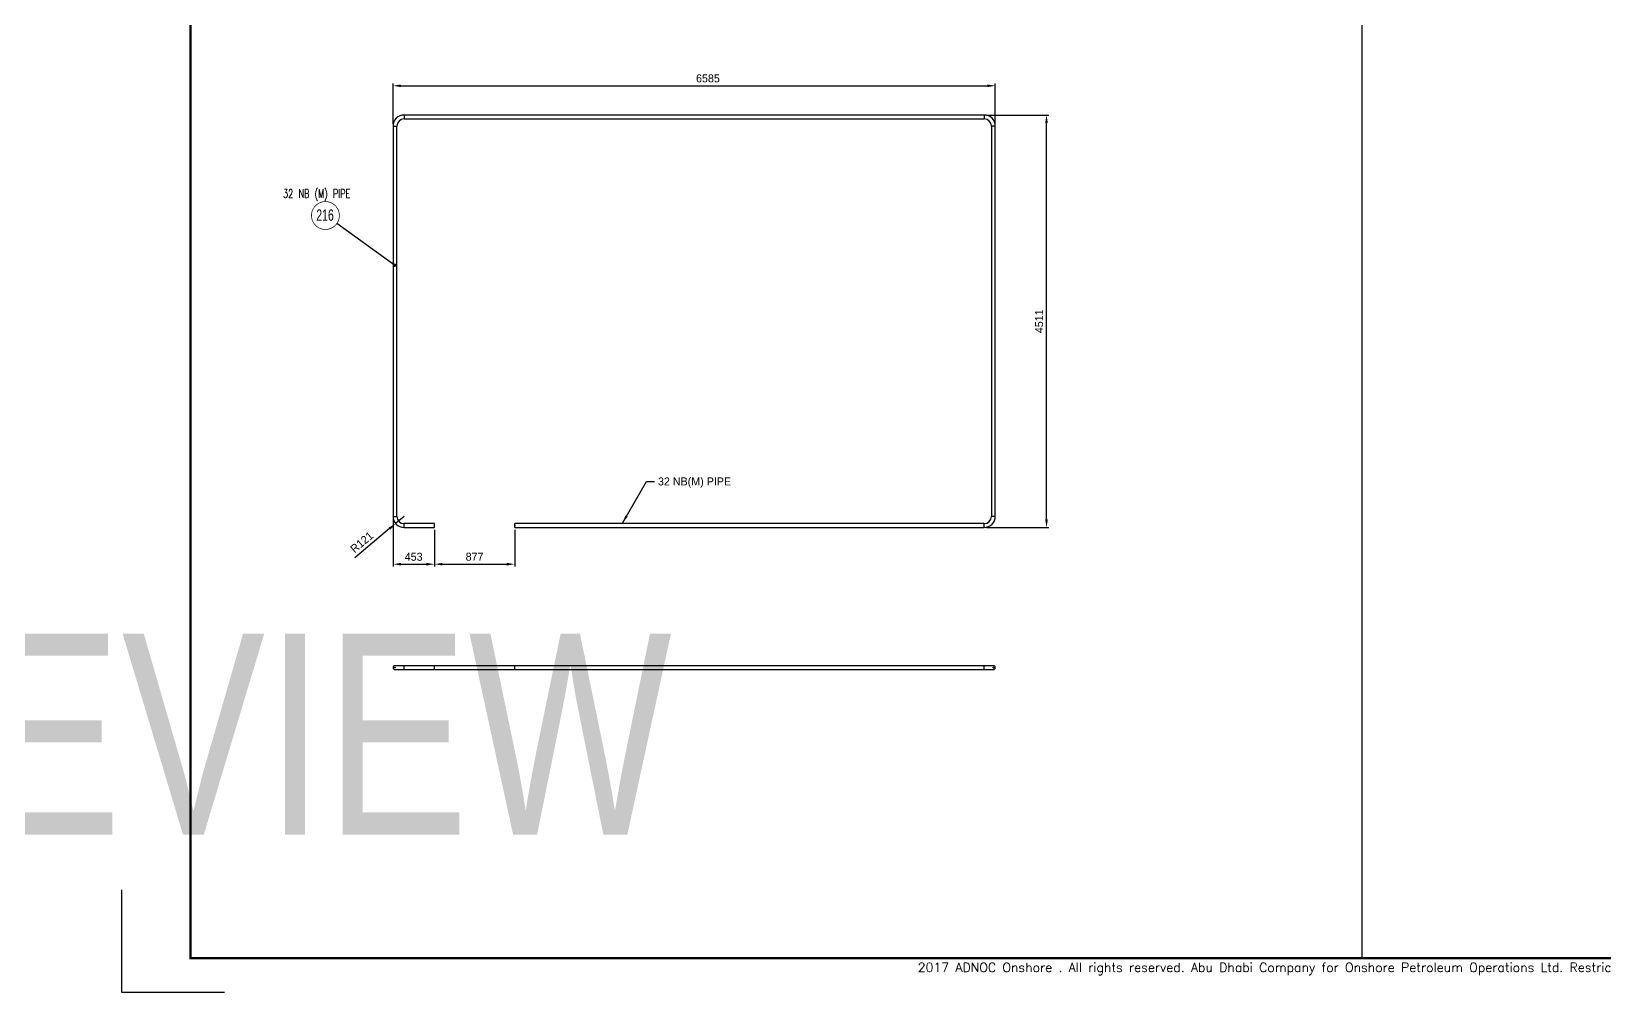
# Model space of a CAD drawing. Header units: millimetres. Extents: x 0 to 16187, y -20471 to 6290.
# Drawn here: x 14089 to 14777, y 2597 to 3018 of the extents above; entities that cross this region are included whole.
import ezdxf
from ezdxf.enums import TextEntityAlignment as Align

# ---------------------------------------------------------------- set-up
doc = ezdxf.new("R2018")
doc.units = ezdxf.units.MM
doc.header["$PDSIZE"] = -1
doc.layers.add('BORDER1', color=3, linetype='Continuous')
doc.layers.add('BORDER2', color=7, linetype='Continuous')
doc.styles.add('MtXpl_txt_shx', font='txt.shx', dxfattribs={"height": 0.2})
doc.styles.add('ROMANC', font='ROMANC', dxfattribs={"height": 5})
doc.styles.add('ROMANS', font='ROMANS.shx', dxfattribs={"width": 0.8})
doc.styles.add('ROMANT', font='ROMANT', dxfattribs={"height": 4})
doc.styles.add('SLDTEXTSTYLE2', font='TXT', dxfattribs={"width": 0.686449})
doc.dimstyles.new('AM_ISO', dxfattribs={"dimtxt": 3.5, "dimasz": 3.5, "dimexe": 1, "dimexo": 1, "dimgap": 1.5, "dimtad": 1, "dimdsep": 46, "dimtxsty": 'Standard', "dimcen": 0, "dimclrd": 1, "dimclre": 1, "dimclrt": 1, "dimadec": 0, "dimazin": 2, "dimtp": 0.1, "dimtm": 0.1, "dimtfac": 0.71, "dimtdec": 3, "dimtmove": 0, "dimatfit": 3, "dimfxl": 1, "dimlwd": -1, "dimlwe": -1, "dimarcsym": 1})
doc.dimstyles.new('AM_ISO$7', dxfattribs={"dimtxt": 3.5, "dimasz": 3.5, "dimexe": 1, "dimexo": 1, "dimgap": 1.5, "dimtad": 1, "dimtoh": 1, "dimdsep": 46, "dimtxsty": 'Standard', "dimcen": 0, "dimclrd": 1, "dimclre": 1, "dimclrt": 1, "dimadec": 0, "dimazin": 2, "dimtp": 0.1, "dimtm": 0.1, "dimtfac": 0.71, "dimtdec": 3, "dimtmove": 0, "dimatfit": 3, "dimfxl": 1, "dimlwd": -1, "dimlwe": -1, "dimarcsym": 1})

# ---------------------------------------------------------------- blocks, each defined once
blk = doc.blocks.new('*U609')
at = {"layer": 'BORDER1', "color": 154, "true_color": 0x1859a9, "const_width": 1}
blk.add_lwpolyline([(1.81, 811), (1144, 811), (1144, 0), (0, 0), (0, 811)], close=True, dxfattribs=at)
at = {"layer": 'BORDER2'}
blk.add_lwpolyline([(15, -15), (-30, -15), (-30, 30)], dxfattribs=at)
at = {"layer": 'BORDER2', "color": 154, "true_color": 0x1859a9, "style": 'ROMANS'}
blk.add_text('2017 ADNOC Onshore . All rights reserved. Abu Dhabi Company for Onshore Petroleum Operations Ltd. Restricted Circulation', height=4, dxfattribs=at).set_placement((489.5, -2), align=Align.TOP_CENTER)
at = {"layer": 'BORDER2', "flags": 8}
for tag, height, style, p in [('REV-A', 3.24, 'ROMANS', (986.93, 140.25)), ('RE-A', 8.06, 'ROMANT', (1084.63, 7.17))]:
    blk.add_attdef(tag, text='', height=height, dxfattribs=dict(at, style=style)).set_placement(p, align=Align.CENTER)
at = {"layer": 'BORDER2', "style": 'ROMANS', "width": 3.830216}
blk.add_attdef('DATE-A', text='', height=3.24, dxfattribs=at).set_placement((995.51, 140.25), (1008.51, 140.25), align=Align.FIT)
at = {"layer": 'BORDER2'}
for tag, height, style, p in [('DRN-A', 3.24, 'ROMANS', (1018.38, 140.25)), ('CHD-A', 3.24, 'ROMANS', (1032.35, 140.25)), ('APD-A', 3.24, 'ROMANS', (1046.64, 140.25)), ('CONS_CONT_VEND', 4.2, 'ROMANC', (1061.39, 72.83))]:
    blk.add_attdef(tag, text='', height=height, dxfattribs=dict(at, style=style)).set_placement(p, align=Align.CENTER)
at = {"layer": 'BORDER2', "style": 'ROMANS', "width": 0.8}
for tag, p, height in [('1:X', (997.23, 122.55), 3.5), ('LOC', (1042.74, 122.55), 3.5), ('PROJ_NO', (1118.64, 122.55), 3.5), ('CONS_DRG_NO', (1011, 63), 3)]:
    blk.add_attdef(tag, p, '', height=height, dxfattribs=at)
at = {"layer": 'BORDER2', "lineweight": 30, "width": 0.8, "flags": 104}
blk.add_attdef('COMMENTS-A', text='', height=2.2, dxfattribs=at).set_placement((1055.21, 142.07), align=Align.MIDDLE_LEFT)
at = {"layer": 'BORDER2', "style": 'ROMANS', "width": 0.8}
for tag, p in [('PROJECT_TITLE_1', (1061.07, 55.35)), ('PROJECT_TITLE_2', (1061.07, 49.3))]:
    blk.add_attdef(tag, text='', height=3.5, dxfattribs=at).set_placement(p, align=Align.MIDDLE)
at = {"layer": 'BORDER2', "style": 'ROMANT', "width": 0.8}
for tag, p in [('DRG_TITLE_1', (1061.07, 36.31)), ('DRG_TITLE_2', (1061.07, 28.31)), ('DRG_TITLE_3', (1061.07, 20.31))]:
    blk.add_attdef(tag, text='', height=5, dxfattribs=at).set_placement(p, align=Align.CENTER)
at = {"layer": 'BORDER2', "style": 'ROMANT'}
for tag, p in [('AR', (995, 7.17)), ('PA', (1011.74, 7.17)), ('DC', (1028.45, 7.17)), ('TS', (1120.84, 7.17))]:
    blk.add_attdef(tag, p, '', height=8.06, dxfattribs=at)
for tag, p in [('SRNO', (1074.7, 7.17)), ('SH', (1115.8, 7.18))]:
    blk.add_attdef(tag, text='', height=8.06, dxfattribs=at).set_placement(p, align=Align.RIGHT)
at = {"layer": 'BORDER2', "style": 'ROMANS', "flags": 2}
blk.add_attdef('TB_VERSION', text='', height=2, dxfattribs=at).set_placement((1, -1), align=Align.TOP_LEFT)
blk = doc.blocks.new('*D4437')
at = {"color": 1, "linetype": 'ByBlock'}
for p, q in [((14247.46, 2977.21), (14247.46, 2994.86)), ((14250.96, 2993.86), (14507.37, 2993.86)), ((14510.87, 2977.21), (14510.87, 2994.86))]:
    blk.add_line(p, q, dxfattribs=at)
at = {"color": 1}
for points in [[(14250.96, 2994.44), (14250.96, 2993.27), (14247.46, 2993.86)], [(14507.37, 2993.27), (14507.37, 2994.44), (14510.87, 2993.86)]]:
    blk.add_solid(points, dxfattribs=at)
at = {"layer": 'Defpoints', "color": 0}
for p in [(14510.87, 2993.86), (14247.46, 2976.21), (14510.87, 2976.21)]:
    blk.add_point(p, dxfattribs=at)
at = {"color": 1, "insert": (14385.18, 2998.86), "char_height": 3.5, "attachment_point": 2}
blk.add_mtext('6585', dxfattribs=at)
blk = doc.blocks.new('*D4438')
at = {"color": 1, "linetype": 'ByBlock'}
for p, q in [((14507.02, 2981.06), (14534.27, 2981.06)), ((14533.27, 2804.11), (14533.27, 2977.56)), ((14507.02, 2800.61), (14534.27, 2800.61))]:
    blk.add_line(p, q, dxfattribs=at)
at = {"color": 1}
for points in [[(14533.85, 2977.56), (14532.69, 2977.56), (14533.27, 2981.06)], [(14532.69, 2804.11), (14533.85, 2804.11), (14533.27, 2800.61)]]:
    blk.add_solid(points, dxfattribs=at)
at = {"layer": 'Defpoints', "color": 0}
for p in [(14506.02, 2981.06), (14533.27, 2981.06), (14506.02, 2800.61)]:
    blk.add_point(p, dxfattribs=at)
at = {"color": 1, "insert": (14528.27, 2890.83), "char_height": 3.5, "attachment_point": 2, "rotation": 90}
blk.add_mtext('4511', dxfattribs=at)
blk = doc.blocks.new('*D4441')
at = {"color": 1, "linetype": 'ByBlock'}
for p, q in [((14247.46, 2804.45), (14247.46, 2783.55)), ((14265.56, 2799.61), (14265.56, 2783.55)), ((14250.96, 2784.55), (14262.06, 2784.55))]:
    blk.add_line(p, q, dxfattribs=at)
at = {"color": 1}
for points in [[(14250.96, 2785.13), (14250.96, 2783.96), (14247.46, 2784.55)], [(14262.06, 2783.96), (14262.06, 2785.13), (14265.56, 2784.55)]]:
    blk.add_solid(points, dxfattribs=at)
at = {"layer": 'Defpoints', "color": 0}
for p in [(14247.46, 2805.45), (14265.56, 2800.61), (14265.56, 2784.55)]:
    blk.add_point(p, dxfattribs=at)
at = {"color": 1, "insert": (14256.47, 2789.55), "char_height": 3.5, "attachment_point": 2}
blk.add_mtext('453', dxfattribs=at)
blk = doc.blocks.new('SW_CENTERMARKSYMBOL_2')
at = {"color": 0, "linetype": 'Continuous', "lineweight": 18}
for p, q in [((-0.1, 0), (-0.472, 0)), ((0, 0), (-0.05, 0)), ((0, 0.1), (0, 0.472)), ((0, 0), (0, 0.05)), ((0, 0), (0, -0.05)), ((0, 0), (0.05, 0)), ((0.1, 0), (0.472, 0)), ((0, -0.1), (0, -0.472))]:
    blk.add_line(p, q, dxfattribs=at)
blk = doc.blocks.new('SW_CENTERMARKSYMBOL_3')
at = {"color": 0, "linetype": 'Continuous', "lineweight": 18}
for p, q in [((-0.1, 0), (-0.4008, 0)), ((0, 0), (-0.05, 0)), ((0, 0.1), (0, 0.4008)), ((0, 0), (0, 0.05)), ((0, 0), (0, -0.05)), ((0, 0), (0.05, 0)), ((0.1, 0), (0.4008, 0)), ((0, -0.1), (0, -0.4008))]:
    blk.add_line(p, q, dxfattribs=at)
blk = doc.blocks.new('*D4443')
at = {"color": 1, "linetype": 'ByBlock'}
for p, q in [((14265.56, 2799.61), (14265.56, 2783.55)), ((14300.65, 2799.61), (14300.65, 2783.55)), ((14269.06, 2784.55), (14297.15, 2784.55))]:
    blk.add_line(p, q, dxfattribs=at)
at = {"color": 1}
for points in [[(14269.06, 2785.13), (14269.06, 2783.96), (14265.56, 2784.55)], [(14297.15, 2783.96), (14297.15, 2785.13), (14300.65, 2784.55)]]:
    blk.add_solid(points, dxfattribs=at)
at = {"layer": 'Defpoints', "color": 0}
for p in [(14265.56, 2800.61), (14300.65, 2800.61), (14300.65, 2784.55)]:
    blk.add_point(p, dxfattribs=at)
at = {"color": 1, "insert": (14283.1, 2787.8), "char_height": 3.5, "attachment_point": 5}
blk.add_mtext('877', dxfattribs=at)
blk = doc.blocks.new('*D4444')
at = {"color": 1, "linetype": 'ByBlock'}
for p, q in [((14252.3, 2805.45), (14248.59, 2802.34)), ((14245.91, 2800.1), (14230.68, 2787.35))]:
    blk.add_line(p, q, dxfattribs=at)
at = {"color": 1}
blk.add_solid([(14246.28, 2799.65), (14245.53, 2800.54), (14248.59, 2802.34)], dxfattribs=at)
at = {"layer": 'Defpoints', "color": 0}
for p in [(14248.59, 2802.34), (14252.3, 2805.45)]:
    blk.add_point(p, dxfattribs=at)
at = {"color": 1, "insert": (14233.77, 2794.18), "char_height": 3.5, "attachment_point": 5, "rotation": 39.93344}
blk.add_mtext('R121', dxfattribs=at)

msp = doc.modelspace()

# ---------------------------------------------------------------- linework, layer by layer
msp.add_line((14671.18462, 3076.58698), (14671.18462, 2612.13313))
at = {"color": 7, "linetype": 'Continuous', "lineweight": 25}
for p, q in [((14506.02445, 2981.05513), (14252.30445, 2981.05513)), ((14252.30445, 2981.05513), (14252.30445, 2980.21113)), ((14252.30445, 2980.21113), (14252.30445, 2979.36713)), ((14252.30445, 2979.36713), (14506.02445, 2979.36713)), ((14506.02445, 2981.05513), (14506.02445, 2980.21113)), ((14506.02445, 2980.21113), (14506.02445, 2979.36713)), ((14247.46045, 2976.21113), (14247.46045, 2805.45113)), ((14247.46045, 2976.21113), (14248.30445, 2976.21113)), ((14248.30445, 2976.21113), (14249.14845, 2976.21113)), ((14249.14845, 2805.45113), (14249.14845, 2976.21113)), ((14509.18045, 2976.21113), (14509.18045, 2805.45113)), ((14510.02445, 2976.21113), (14509.18045, 2976.21113)), ((14510.86845, 2976.21113), (14510.02445, 2976.21113)), ((14510.86845, 2805.45113), (14510.86845, 2976.21113)), ((14247.46045, 2805.45113), (14248.30445, 2805.45113)), ((14248.30445, 2805.45113), (14249.14845, 2805.45113)), ((14265.56045, 2802.29513), (14252.30445, 2802.29513)), ((14252.30445, 2801.45113), (14252.30445, 2802.29513)), ((14252.30445, 2800.60713), (14252.30445, 2801.45113)), ((14252.30445, 2800.60713), (14265.56045, 2800.60713)), ((14265.56045, 2801.45113), (14265.56045, 2802.29513)), ((14265.56045, 2800.60713), (14265.56045, 2801.45113)), ((14506.02445, 2802.29513), (14300.64845, 2802.29513)), ((14300.64845, 2801.45113), (14300.64845, 2802.29513)), ((14300.64845, 2800.60713), (14300.64845, 2801.45113)), ((14300.64845, 2800.60713), (14506.02445, 2800.60713)), ((14506.02445, 2801.45113), (14506.02445, 2802.29513)), ((14506.02445, 2800.60713), (14506.02445, 2801.45113)), ((14510.02445, 2805.45113), (14509.18045, 2805.45113)), ((14510.86845, 2805.45113), (14510.02445, 2805.45113)), ((14252.30445, 2740.15039), (14248.30445, 2740.15039)), ((14248.30445, 2738.46239), (14252.30445, 2738.46239)), ((14265.56045, 2740.15039), (14252.30445, 2740.15039)), ((14252.30445, 2738.46239), (14252.30445, 2740.15039)), ((14252.30445, 2738.46239), (14265.56045, 2738.46239)), ((14300.64845, 2740.15039), (14265.56045, 2740.15039)), ((14265.56045, 2738.46239), (14265.56045, 2740.15039)), ((14265.56045, 2738.46239), (14300.64845, 2738.46239)), ((14506.02445, 2740.15039), (14300.64845, 2740.15039)), ((14300.64845, 2738.46239), (14300.64845, 2740.15039)), ((14300.64845, 2738.46239), (14506.02445, 2738.46239)), ((14510.02445, 2740.15039), (14506.02445, 2740.15039)), ((14506.02445, 2738.46239), (14506.02445, 2740.15039)), ((14506.02445, 2738.46239), (14510.02445, 2738.46239))]:
    msp.add_line(p, q, dxfattribs=at)
at = {"color": 7, "linetype": 'Continuous'}
for q in [(14300.64845, 2802.11167), (14300.97872, 2801.45113)]:
    msp.add_line((14300.64845, 2801.45113), q, dxfattribs=at)
at = {"color": 4, "const_width": 0.3125}
msp.add_lwpolyline([(14211.77977, 2937.10194, -1), (14223.96727, 2937.10194, -1)], format="xyb", close=True, dxfattribs=at)
at = {"color": 7, "linetype": 'Continuous', "lineweight": 25}
for centre, radius, start, end in [((14252.30445, 2976.21113), 4.844, 90, 180), ((14252.30445, 2976.21113), 3.156, 90, 180), ((14506.02445, 2976.21113), 4.844, 0, 90), ((14506.02445, 2976.21113), 3.156, 0, 90), ((14252.30445, 2805.45113), 4.844, 180, 270), ((14252.30445, 2805.45113), 3.156, 180, 270), ((14506.02445, 2805.45113), 3.156, 270, 0), ((14506.02445, 2805.45113), 4.844, 270, 0), ((14248.30445, 2739.30639), 0.844, 90, 270), ((14510.02445, 2739.30639), 0.844, 270, 90)]:
    msp.add_arc(centre, radius, start, end, dxfattribs=at)
at = {"color": 7, "linetype": 'Continuous'}
msp.add_point((14300.64845, 2801.45113), dxfattribs=at)

# ---------------------------------------------------------------- block references
at = {"color": 7, "linetype": 'Continuous', "lineweight": 0, "xscale": 0.8, "yscale": 0.8, "zscale": 0.8}
for name, p in [('SW_CENTERMARKSYMBOL_3', (14248.30445, 2739.30639)), ('SW_CENTERMARKSYMBOL_2', (14510.02445, 2739.30639))]:
    msp.add_blockref(name, p, dxfattribs=at)
at = {"layer": 'BORDER1'}
ref = msp.add_blockref('*U609', (12341.21526, 2612.13313), dxfattribs=at)
lines = msp.add_mtext('\\W0.80000;ISSUED FOR REVIEW\\P', dxfattribs={"layer": 'BORDER2', "insert": (13396.42523, 2754.20756), "char_height": 88, "attachment_point": 1})
ref.add_attrib('COMMENTS-A', '', (13396.42523, 2754.20756), dxfattribs={"flags": 104}).embed_mtext(lines)
msp.add_blockref('*U609', (14158.80044, 2612.13313), dxfattribs=at)

# ---------------------------------------------------------------- texts
at = {"color": 4, "lineweight": 25, "style": 'MtXpl_txt_shx', "width": 0.6875}
msp.add_text('32 NB (M) PIPE', height=3.75, dxfattribs=at).set_placement((14199.35993, 2944.81291))
at = {"color": 4, "lineweight": 25, "style": 'SLDTEXTSTYLE2', "width": 0.686449}
msp.add_text('216', height=5, dxfattribs=at).set_placement((14217.70704, 2937.29491), align=Align.MIDDLE_CENTER)
at = {"color": 1, "insert": (14363.32331, 2822.51175), "char_height": 3.5, "width": 64.230319, "attachment_point": 1}
msp.add_mtext('32 NB(M) PIPE', dxfattribs=at)

# ---------------------------------------------------------------- dimensions: what is measured, and where the dimension line sits
for base, p1, p2, picture, middle in [((14510.86845, 2993.85513), (14247.46045, 2976.21113), (14510.86845, 2976.21113), '*D4437', (14385.17735, 2993.85513)), ((14265.5604456326, 2784.5452060994), (14247.4604456326, 2805.4511268851), (14265.5604456326, 2800.6071268851), '*D4441', (14256.470278068, 2784.5452060994))]:
    dim = msp.add_linear_dim(base=base, p1=p1, p2=p2, dimstyle='AM_ISO', override={"dimtxt": 3.5, "dimdec": 0, "dimlfac": 25})
    dim.commit()
    dim.dimension.update_dxf_attribs({"geometry": picture, "text_midpoint": middle, "dimtype": 160})
dim = msp.add_linear_dim(base=(14533.26845, 2981.05513), p1=(14506.02445, 2800.60713), p2=(14506.02445, 2981.05513), angle=90, dimstyle='AM_ISO', override={"dimtxt": 3.5, "dimdec": 0, "dimlfac": 25})
dim.commit()
dim.dimension.update_dxf_attribs({"geometry": '*D4438', "text_midpoint": (14533.26845, 2890.83113), "dimtype": 160})
dim = msp.add_radius_dim(center=(14252.30445, 2805.45113), mpoint=(14248.59011, 2802.34178), dimstyle='AM_ISO', override={"dimtxt": 3.5, "dimdec": 0, "dimlfac": 25})
dim.commit()
dim.dimension.update_dxf_attribs({"geometry": '*D4444', "text_midpoint": (14235.86076, 2791.68576), "dimtype": 164})
dim = msp.add_linear_dim(base=(14300.64845, 2784.54521), p1=(14265.56045, 2800.60713), p2=(14300.64845, 2800.60713), dimstyle='AM_ISO', override={"dimtxt": 3.5, "dimdec": 0, "dimlfac": 25})
dim.commit()
dim.dimension.update_dxf_attribs({"geometry": '*D4443', "text_midpoint": (14283.10445, 2787.79521)})

# ---------------------------------------------------------------- leaders
at = {"color": 4}
msp.add_leader([(14248.10569, 2915.36553), (14222.82119, 2933.54464)], dimstyle='AM_ISO$7', override={"dimasz": 1.5, "dimldrblk": 'Dot'}, dxfattribs=at)
at = {"annotation_type": 0, "has_hookline": 1, "hookline_direction": 0, "text_width": 40.83333}
msp.add_leader([(14347.82795, 2802.55638), (14358.32331, 2820.76175), (14361.82331, 2820.76175)], dimstyle='AM_ISO$7', override={"dimgap": 1.5, "dimtad": 0}, dxfattribs=at)

doc.saveas('drawing.dxf')
